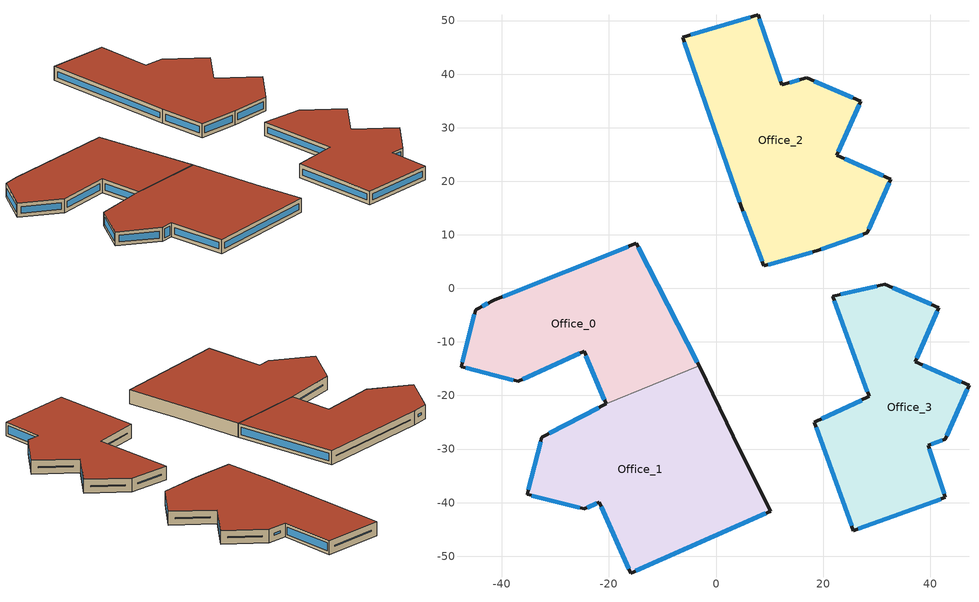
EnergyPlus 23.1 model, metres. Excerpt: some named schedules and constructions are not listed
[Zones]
Office_0
 floor outside (NECB-2020 Non-residential School/university CZ 8 Exterior Floor (Mass)): -41.37,-2.12 -14.93,8.39 -3.13,-14.47 -20.53,-21.58 -24.64,-11.73 -36.97,-17.34 -47.63,-14.63 -44.92,-3.97 z21.65
 wall outside (120mmInsulation 200mmConcrete): -3.13,-14.47 -14.93,8.39 -41.37,-2.12 -44.92,-3.97 -47.63,-14.63 -36.97,-17.34 -24.64,-11.73 -20.53,-21.58 z21.65:25.05
 wall to Office_1 (MediumOffice-1A_INT-WALLS): -20.53,-21.58 -3.13,-14.47 z21.65:25.05
 window (90.1-2019 Nonresidential CZ 0 Glazing (Operable)): -42.62,-2.77 -43.67,-3.32 z23.06:23.64; -45.14,-4.83 -47.41,-13.76 / -46.77,-14.85 -37.83,-17.12 z22.54:24.16; -36.14,-16.96 -25.47,-12.11 z22.56:24.14; -24.3,-12.54 -20.87,-20.76 z22.53:24.17; -3.5,-13.76 -14.57,7.69 z22.44:24.26; -16.43,7.8 -39.88,-1.53 z23.25:23.45
 roof outside (MediumOffice-1A_IEAD NON-RES ROOF): -41.37,-2.12 -44.92,-3.97 -47.63,-14.63 -36.97,-17.34 -24.64,-11.73 -20.53,-21.58 -3.13,-14.47 -14.93,8.39 z25.05
Office_1
 floor outside (NECB-2020 Non-residential School/university CZ 8 Exterior Floor (Mass)): -20.53,-21.58 -3.13,-14.47 4.51,-30.36 10.16,-41.62 -15.91,-53.16 -21.78,-39.9 -24.6,-41.18 -35.26,-38.47 -32.55,-27.81 z21.65
 wall outside (120mmInsulation 200mmConcrete): -20.53,-21.58 -32.55,-27.81 -35.26,-38.47 -24.6,-41.18 -21.78,-39.9 -15.91,-53.16 10.16,-41.62 z21.65:25.05; 10.16,-41.62,21.65 4.51,-30.36,21.65 -3.13,-14.47,21.65 -3.13,-14.47,25.05 4.51,-30.36,25.05 10.16,-41.62,25.05
 window (90.1-2019 Nonresidential CZ 0 Glazing (Operable)): -21.94,-22.31 -31.14,-27.08 z23.24:23.46; -32.77,-28.67 -35.04,-37.61 / -34.4,-38.69 -25.46,-40.96 z22.54:24.16; -24.06,-40.93 -22.32,-40.14 z22.25:24.45; -21.41,-40.74 -16.29,-52.32 z22.57:24.13; -15.03,-52.77 9.27,-42.02 z22.62:24.08
 roof outside (MediumOffice-1A_IEAD NON-RES ROOF): -20.53,-21.58 -32.55,-27.81 -35.26,-38.47 -24.6,-41.18 -21.78,-39.9 -15.91,-53.16 10.16,-41.62 4.51,-30.36 -3.13,-14.47 z25.05
Office_2
 floor outside (NECB-2020 Non-residential School/university CZ 8 Exterior Floor (Mass)): 8.91,4.18 4.72,15.2 -6.24,46.85 7.86,51.06 12.29,38.01 16.92,39.34 26.99,34.91 22.56,24.84 32.63,20.42 28.21,10.35 18.78,7.03 z21.65
 wall outside (120mmInsulation 200mmConcrete): 8.91,4.18 18.78,7.03 28.21,10.35 32.63,20.42 22.56,24.84 26.99,34.91 16.92,39.34 12.29,38.01 7.86,51.06 -6.24,46.85 4.72,15.2 8.91,4.18 z21.65:25.05
 window (90.1-2019 Nonresidential CZ 0 Glazing (Operable)): 9.75,4.42 17.93,6.78 / 19.6,7.32 27.38,10.06 z22.53:24.17; 28.5,11.01 32.34,19.76 / 22.85,25.51 26.7,34.25 z22.37:24.33; 31.19,21.05 24.01,24.21 / 25.54,35.55 18.37,38.71 z23.23:23.47; 15.5,38.93 13.71,38.42 z23.13:23.57; 12.05,38.72 8.1,50.35 z22.4:24.3; 6.34,50.6 -4.71,47.31 z23.24:23.46; -5.92,45.93 4.4,16.12 z22.63:24.07; 5.04,14.36 8.59,5.02 z22.55:24.15
 roof outside (MediumOffice-1A_IEAD NON-RES ROOF): 8.91,4.18 18.78,7.03 28.21,10.35 32.63,20.42 22.56,24.84 26.99,34.91 16.92,39.34 12.29,38.01 7.86,51.06 -6.24,46.85 4.72,15.2 z25.05
Office_3
 floor outside (NECB-2020 Non-residential School/university CZ 8 Exterior Floor (Mass)): 25.64,-45.21 18.34,-25.03 28.59,-20.17 21.76,-1.46 31.51,0.79 41.58,-3.64 37.15,-13.71 47.22,-18.13 42.79,-28.2 39.6,-29.25 42.79,-39.01 z21.65
 wall outside (120mmInsulation 200mmConcrete): 25.64,-45.21 42.79,-39.01 39.6,-29.25 42.79,-28.2 47.22,-18.13 37.15,-13.71 41.58,-3.64 31.51,0.79 21.76,-1.46 28.59,-20.17 18.34,-25.03 25.64,-45.21 z21.65:25.05
 window (90.1-2019 Nonresidential CZ 0 Glazing (Operable)): 26.52,-44.89 41.91,-39.33 z22.59:24.11; 42.57,-38.33 39.82,-29.93 z22.36:24.34; 40.19,-29.06 42.2,-28.4 z22.27:24.43; 43.09,-27.54 46.93,-18.8 / 37.44,-13.05 41.29,-4.3 z22.37:24.33; 45.77,-17.5 38.6,-14.34 / 40.13,-3 32.96,0.15 / 29.97,0.43 23.3,-1.11 / 27.16,-20.85 19.77,-24.35 z23.23:23.47; 22.09,-2.35 28.27,-19.28 / 18.67,-25.92 25.31,-44.31 z22.6:24.1
 roof outside (MediumOffice-1A_IEAD NON-RES ROOF): 25.64,-45.21 42.79,-39.01 39.6,-29.25 42.79,-28.2 47.22,-18.13 37.15,-13.71 41.58,-3.64 31.51,0.79 21.76,-1.46 28.59,-20.17 18.34,-25.03 z25.05
[Schedule:Week:Daily]
NatVentAvail_Office_0_29: 1c27c5c7-9188-4aad-aaa0-648e3142c5f3, a3748f83-dd93-466f-a247-5d1ccf745a1e, 65909cdb-295e-48e2-92e5-bbc07d9f1d46, fa588e08-0917-42a9-a317-2c78c4d7e4e0, 30ba94ef-f6bb-4fb4-a0a4-704c205b3b9b, 30ba94ef-f6bb-4fb4-a0a4-704c205b3b9b, a18ce049-a9a6-4cb7-a760-12eb0de628bf, 1c27c5c7-9188-4aad-aaa0-648e3142c5f3, 1c27c5c7-9188-4aad-aaa0-648e3142c5f3, 1c27c5c7-9188-4aad-aaa0-648e3142c5f3, 1c27c5c7-9188-4aad-aaa0-648e3142c5f3, 1c27c5c7-9188-4aad-aaa0-648e3142c5f3
NatVentAvail_Office_0_30: ed93d4ca-23ab-469c-ba47-d7d943db299a, f85f37b8-ef8b-4591-8dfc-7eaf04eb5984, 4abf64f6-e36c-4dff-b08c-d08cb58e50d6, 0704033a-540a-45c4-9508-fa034dfd4d98, 69bd8d27-becb-4a0d-a664-7eab4afa8a33, 6a1d6f3e-2ae5-43ca-88d7-79d45788cc2e, 738b1fd7-1aac-4607-9138-653d88ff0aa3, ed93d4ca-23ab-469c-ba47-d7d943db299a, ed93d4ca-23ab-469c-ba47-d7d943db299a, ed93d4ca-23ab-469c-ba47-d7d943db299a, ed93d4ca-23ab-469c-ba47-d7d943db299a, ed93d4ca-23ab-469c-ba47-d7d943db299a
NatVentAvail_Office_0_31: fea159ed-232d-44b5-8d95-56fe48f28aa0, e819b3e6-5c12-46a7-8256-6f460d46f9b9, 65909cdb-295e-48e2-92e5-bbc07d9f1d46, 63e928dd-b9d3-44a5-800b-ff0ee3322ac6, 847f36f5-10bb-4a6b-afa9-864e974a933a, 9cb60507-e24b-43a8-bac3-d68644b733ae, ad72118f-0fc8-475d-8c13-fc6f33ba38cc, fea159ed-232d-44b5-8d95-56fe48f28aa0, fea159ed-232d-44b5-8d95-56fe48f28aa0, fea159ed-232d-44b5-8d95-56fe48f28aa0, fea159ed-232d-44b5-8d95-56fe48f28aa0, fea159ed-232d-44b5-8d95-56fe48f28aa0
NatVentAvail_Office_0_32: c1d16121-187f-42bb-b147-cb59891ae8a0, 2379dbfe-707f-45cd-ae81-30274d9c5b77, 65dc7afe-2c35-4246-acb7-77df2b856faa, 8cb7c660-3aef-4dc0-afcd-4d372f414b7a, 521ee84d-4566-4f16-8899-e5d5622641a9, da8887cf-c096-4769-80ae-d635e739744e, c54b2728-2b03-4897-bfaf-6032e902462a, c1d16121-187f-42bb-b147-cb59891ae8a0, c1d16121-187f-42bb-b147-cb59891ae8a0, c1d16121-187f-42bb-b147-cb59891ae8a0, c1d16121-187f-42bb-b147-cb59891ae8a0, c1d16121-187f-42bb-b147-cb59891ae8a0
NatVentAvail_Office_0_33: f1cb1edd-383e-4b4d-8bd9-f736731473b1, 4bc4f3af-fe2e-4c52-88df-7f0d789768de, e0597acb-b6db-48bf-9d56-be549646ddcb, 1643f768-0f15-471f-8b2e-8642b0603676, 8927ba9e-0f80-4c21-bc68-288cada2592a, acf98088-3723-4098-9b1a-da198f6f3752, 907d0fc3-e455-4af8-9572-834836946c6d, f1cb1edd-383e-4b4d-8bd9-f736731473b1, f1cb1edd-383e-4b4d-8bd9-f736731473b1, f1cb1edd-383e-4b4d-8bd9-f736731473b1, f1cb1edd-383e-4b4d-8bd9-f736731473b1, f1cb1edd-383e-4b4d-8bd9-f736731473b1
NatVentAvail_Office_0_34: 64a26508-ef3e-467e-b6f5-f89f817337f0, d063bc23-c87c-4771-8f70-a2f9e639664d, f10fe4aa-9f2a-4d9f-ba17-d0ed54c51879, 93d80f86-37f9-4237-b391-3ca7abf2596f, ff8e2413-c758-4201-99f5-1265dd9f3e51, a015155b-e6bb-4408-b6c0-0c088cb0caa2, 366cd09b-5a8c-46c5-8c21-a287dc4f29f1, 64a26508-ef3e-467e-b6f5-f89f817337f0, 64a26508-ef3e-467e-b6f5-f89f817337f0, 64a26508-ef3e-467e-b6f5-f89f817337f0, 64a26508-ef3e-467e-b6f5-f89f817337f0, 64a26508-ef3e-467e-b6f5-f89f817337f0
NatVentAvail_Office_0_35: 06ad3ac4-6e4d-4da0-adf2-8a321491f11c, 440428c5-a668-485f-a81c-14d720b5a44b, 08f69f2d-d2d2-4378-8eab-f1c7a725ee63, 66cc8b2e-aa7a-4cc6-9a19-77fdd553eca8, 83117c93-0ab4-49f2-8c2a-d70ab6a825d5, 7366a935-4bb7-4f71-b633-58a1db908024, 20510b90-f739-4a4e-b319-b952e275d5e8, 06ad3ac4-6e4d-4da0-adf2-8a321491f11c, 06ad3ac4-6e4d-4da0-adf2-8a321491f11c, 06ad3ac4-6e4d-4da0-adf2-8a321491f11c, 06ad3ac4-6e4d-4da0-adf2-8a321491f11c, 06ad3ac4-6e4d-4da0-adf2-8a321491f11c
NatVentAvail_Office_0_36: bb12311c-099f-4438-b303-a4250cccb0d0, de36e064-9f52-4e15-aa44-803646171e7d, 8d01f1ed-3ed6-4062-bdcf-7106088fd557, 94e20eea-8d3e-40d4-b486-61e9631b4eb1, 2a8732a0-27d7-44dc-b372-36b973891117, 3cb4ee10-7370-43c4-9fdd-d6f7383c6eff, c65f19ef-917e-45a6-acf7-294e23a7b592, bb12311c-099f-4438-b303-a4250cccb0d0, bb12311c-099f-4438-b303-a4250cccb0d0, bb12311c-099f-4438-b303-a4250cccb0d0, bb12311c-099f-4438-b303-a4250cccb0d0, bb12311c-099f-4438-b303-a4250cccb0d0
NatVentAvail_Office_0_37: 30ba94ef-f6bb-4fb4-a0a4-704c205b3b9b, b5edd4d1-5221-41b8-9ee4-0d1dc0b7ef28, dd4e8b8f-9166-49ac-a1d3-4855195608e1, 3dedd7a1-3a03-4fcc-8510-ad4d8e4b350c, c89be09d-d424-4689-8dd2-c77cfe8479b3, 37865db1-b853-40eb-b1ad-43f7b63890f0, 152344f1-4bc3-4c20-bc56-77a19b19990e, 30ba94ef-f6bb-4fb4-a0a4-704c205b3b9b, 30ba94ef-f6bb-4fb4-a0a4-704c205b3b9b, 30ba94ef-f6bb-4fb4-a0a4-704c205b3b9b, 30ba94ef-f6bb-4fb4-a0a4-704c205b3b9b, 30ba94ef-f6bb-4fb4-a0a4-704c205b3b9b
NatVentAvail_Office_0_38: b1a43d64-33af-4e94-b52c-ee2adbb0bf34, a6e8bc2f-be30-4238-ba3e-3018db84eb16, bb12311c-099f-4438-b303-a4250cccb0d0, 2f91cc14-c389-4d24-b289-1be2dd03a3db, 3b9f78fa-d06f-463c-a022-ae12cb52910b, 052475aa-d378-457a-8e8c-f6bffbdb4c8d, e9d3678f-c462-4e0e-b128-aaee7e78919e, b1a43d64-33af-4e94-b52c-ee2adbb0bf34, b1a43d64-33af-4e94-b52c-ee2adbb0bf34, b1a43d64-33af-4e94-b52c-ee2adbb0bf34, b1a43d64-33af-4e94-b52c-ee2adbb0bf34, b1a43d64-33af-4e94-b52c-ee2adbb0bf34
NatVentAvail_Office_0_39: 209c4ffb-99bb-4206-a3ab-d3d92fe3f51c, 5a6cc565-e375-487e-8281-1f852a1673cd, 53a6a8a6-2372-4fc2-baa7-4c3283523b4d, 3e81f694-505f-45e8-aa47-66db20bbf06b, 2435cfc3-c3cb-4a20-b2d8-f809f50dc610, 883dcdd7-38db-4e42-8496-9de1c7dca51b, 30ba94ef-f6bb-4fb4-a0a4-704c205b3b9b, 209c4ffb-99bb-4206-a3ab-d3d92fe3f51c, 209c4ffb-99bb-4206-a3ab-d3d92fe3f51c, 209c4ffb-99bb-4206-a3ab-d3d92fe3f51c, 209c4ffb-99bb-4206-a3ab-d3d92fe3f51c, 209c4ffb-99bb-4206-a3ab-d3d92fe3f51c
NatVentAvail_Office_0_40: fa588e08-0917-42a9-a317-2c78c4d7e4e0, 1901cb5b-95a8-46e0-9b90-9bc073653f4d, 3f14834c-9cfe-42fc-93ca-4cf83cba6e2a, fdc9ddc8-af7c-4be7-9c08-ccd4ba66fb98, 70d961d9-392a-4a2f-87b1-95c01eec8115, 87954acd-1c7d-4fdd-93e0-4e04cd5cd414, 47cb6736-b8f7-4266-b61d-9ece1394efec, fa588e08-0917-42a9-a317-2c78c4d7e4e0, fa588e08-0917-42a9-a317-2c78c4d7e4e0, fa588e08-0917-42a9-a317-2c78c4d7e4e0, fa588e08-0917-42a9-a317-2c78c4d7e4e0, fa588e08-0917-42a9-a317-2c78c4d7e4e0
NatVentAvail_Office_0_41: 50003787-7a6b-427a-a9b3-a8dda5d590b8, a02066bf-ae1b-4070-a3d0-3d3a23258e66, 293a6f61-685f-47c4-bcae-729227516061, e135ceb3-fb09-4a12-b61f-e1e4acb97613, d521808b-8955-4a3f-b09b-631396b4a05c, 6447344e-c572-4d0f-8e33-00798ecb8259, 093c1da7-0d7d-4403-a09e-9fccfa64d3a9, 50003787-7a6b-427a-a9b3-a8dda5d590b8, 50003787-7a6b-427a-a9b3-a8dda5d590b8, 50003787-7a6b-427a-a9b3-a8dda5d590b8, 50003787-7a6b-427a-a9b3-a8dda5d590b8, 50003787-7a6b-427a-a9b3-a8dda5d590b8
NatVentAvail_Office_0_42: d3e97026-418c-432d-9a04-d15785f7dc97, 020761fd-072d-4d53-9492-0ad33ea2559c, 3037acd0-7331-4fe4-9d03-e80c95d3a6b9, f5d22fd5-af00-4595-a58b-19821c5840f5, 217e4f67-8c59-4308-a052-b91dd0195574, 42342635-6705-4e52-8916-04a601dbc6a2, e41878af-e6d7-48e1-9972-c6eec4c134a3, d3e97026-418c-432d-9a04-d15785f7dc97, d3e97026-418c-432d-9a04-d15785f7dc97, d3e97026-418c-432d-9a04-d15785f7dc97, d3e97026-418c-432d-9a04-d15785f7dc97, d3e97026-418c-432d-9a04-d15785f7dc97
NatVentAvail_Office_0_43: 081f50b8-fb5c-4a5b-9570-f5734815d00b, d019fdcd-d700-442b-813a-3395fa747bbc, d37522f8-b274-435a-a802-ced8b4fe83a9, 428ec774-0c0c-41b1-bd85-61c8020e10c3, 58aad104-c80b-4beb-8de5-10e30c7a9181, 552def76-c2f3-401b-ab28-b5df647ba636, 2d229615-e8d3-4841-96d9-e4d59ac459f2, 081f50b8-fb5c-4a5b-9570-f5734815d00b, 081f50b8-fb5c-4a5b-9570-f5734815d00b, 081f50b8-fb5c-4a5b-9570-f5734815d00b, 081f50b8-fb5c-4a5b-9570-f5734815d00b, 081f50b8-fb5c-4a5b-9570-f5734815d00b
NatVentAvail_Office_0_44: 01796aeb-08c4-4c0c-9dff-bcf75ab1e4ff, 536711c1-e594-45fa-969d-51f17ff64e72, 4bba42d9-3023-4fb8-8a75-20f8fc7ac634, fa2ed1a0-d425-4992-a87e-3fb777f676c8, 46dd4351-d027-456a-bb83-a7fc97d3c0fa, 09f03162-fe09-444f-924b-f73e15e14770, 2bd4594a-b934-4700-9643-6b596f3720c4, 01796aeb-08c4-4c0c-9dff-bcf75ab1e4ff, 01796aeb-08c4-4c0c-9dff-bcf75ab1e4ff, 01796aeb-08c4-4c0c-9dff-bcf75ab1e4ff, 01796aeb-08c4-4c0c-9dff-bcf75ab1e4ff, 01796aeb-08c4-4c0c-9dff-bcf75ab1e4ff
NatVentAvail_Office_0_45: a6befacc-a1fd-4501-8803-3ab0d1d37cdf, f85f37b8-ef8b-4591-8dfc-7eaf04eb5984, 35a24307-eada-4621-9332-e38ecec7da9c, 1d8cbcaf-755c-4850-83f2-fbeac504262d, 53a6a8a6-2372-4fc2-baa7-4c3283523b4d, ce6c45c3-9c92-4cbf-ad95-c9cdd5accbc8, a6befacc-a1fd-4501-8803-3ab0d1d37cdf, a6befacc-a1fd-4501-8803-3ab0d1d37cdf, a6befacc-a1fd-4501-8803-3ab0d1d37cdf, a6befacc-a1fd-4501-8803-3ab0d1d37cdf, a6befacc-a1fd-4501-8803-3ab0d1d37cdf, a6befacc-a1fd-4501-8803-3ab0d1d37cdf
NatVentAvail_Office_0_46: 42a21382-e8d0-4102-bb34-a051858c574d, 020761fd-072d-4d53-9492-0ad33ea2559c, 078f13be-104a-4d9d-a36d-42d8b8cd1c73, 1a7ad02d-13e6-482f-b348-c29c6b58cc90, b4008593-75f9-4068-8eac-8ec45323c0b8, 6d93b330-ad8b-4946-8f95-bd1cd28e395f, c0cba8ef-07c2-4607-8eeb-ec3a7544dbf7, 42a21382-e8d0-4102-bb34-a051858c574d, 42a21382-e8d0-4102-bb34-a051858c574d, 42a21382-e8d0-4102-bb34-a051858c574d, 42a21382-e8d0-4102-bb34-a051858c574d, 42a21382-e8d0-4102-bb34-a051858c574d
NatVentAvail_Office_0_47: 80aba0dc-e089-41f6-87d2-39939cc533d9, 70b2bb42-fde4-4989-93aa-e34b14dbfaa4, 3896ae46-4a74-44ec-845c-33b0e7228556, 5f555bb1-90a7-4fc9-8beb-3af7712b86db, 4a152df6-203f-4568-8443-13dfad41ba6c, adf7c3e8-1553-45af-b706-608d85801c4a, 12ea0e71-e75e-49d7-97f5-44855314272e, 80aba0dc-e089-41f6-87d2-39939cc533d9, 80aba0dc-e089-41f6-87d2-39939cc533d9, 80aba0dc-e089-41f6-87d2-39939cc533d9, 80aba0dc-e089-41f6-87d2-39939cc533d9, 80aba0dc-e089-41f6-87d2-39939cc533d9
NatVentAvail_Office_0_48: b36c4169-b9ed-4de4-b4a5-b90a34b840e2, 7fe410f7-7362-473b-b641-0706b004de6e, 2e36c0d4-b084-433f-a575-e1157c2ce6cd, 2b807ecd-942f-4451-8af1-13479afdb6b5, 451ba563-fd66-4bb1-ac0f-6fef0c9e536b, c6879285-e35c-4daa-b3c2-782c5f8ff4be, 788bc0cb-7dc9-47ac-9c7b-f4590e93219d, b36c4169-b9ed-4de4-b4a5-b90a34b840e2, b36c4169-b9ed-4de4-b4a5-b90a34b840e2, b36c4169-b9ed-4de4-b4a5-b90a34b840e2, b36c4169-b9ed-4de4-b4a5-b90a34b840e2, b36c4169-b9ed-4de4-b4a5-b90a34b840e2
NatVentAvail_Office_0_49: 03c77154-f34e-4e4e-b236-3e07d7fdd22f, 5d950bea-218d-43a7-966c-e5f0f61146c3, e919f002-649f-4797-ab93-de3bb1963607, 88bfb60f-ecb3-4a8d-8e9e-96ab911ec278, 149c59e7-ec06-4404-bd8a-1ecabfebb0c2, 05c53b69-011e-4915-a2ec-d76d20cb25b7, 90a39c2a-21f0-420b-bf49-6599ac0c9a7a, 03c77154-f34e-4e4e-b236-3e07d7fdd22f, 03c77154-f34e-4e4e-b236-3e07d7fdd22f, 03c77154-f34e-4e4e-b236-3e07d7fdd22f, 03c77154-f34e-4e4e-b236-3e07d7fdd22f, 03c77154-f34e-4e4e-b236-3e07d7fdd22f
NatVentAvail_Office_0_50: f18e86fc-65de-4ad3-980c-6fce1291cd8c, 3f14834c-9cfe-42fc-93ca-4cf83cba6e2a, 729fe84c-21ec-4ca6-9c2b-fa72896157c5, 659e258e-e15c-4d5d-864f-e84fad1c5f31, 28cabc51-e4e4-4318-807c-2e538cec8ab0, bcec5955-b35c-4883-a7c2-2e3f03e859cb, 1a3447d1-0d07-4f81-a43e-55b89f552ce0, f18e86fc-65de-4ad3-980c-6fce1291cd8c, f18e86fc-65de-4ad3-980c-6fce1291cd8c, f18e86fc-65de-4ad3-980c-6fce1291cd8c, f18e86fc-65de-4ad3-980c-6fce1291cd8c, f18e86fc-65de-4ad3-980c-6fce1291cd8c
NatVentAvail_Office_0_51: 85317d39-acf8-459d-ab0d-356087828681, c34a9195-0f08-46e2-a18b-52f0e74f8441, ce798621-35f9-4918-9b98-ae7ef25ffed9, 97182538-e886-4431-8a2b-075b58af4bd9, 6bea089f-9360-46ac-86c5-739d9634646c, f706153c-f1f4-4334-bb02-d8b90cc598d2, 9cb60507-e24b-43a8-bac3-d68644b733ae, 85317d39-acf8-459d-ab0d-356087828681, 85317d39-acf8-459d-ab0d-356087828681, 85317d39-acf8-459d-ab0d-356087828681, 85317d39-acf8-459d-ab0d-356087828681, 85317d39-acf8-459d-ab0d-356087828681
NatVentAvail_Office_0_52: e9fea687-e70b-4ba6-b3c9-e48e2956502c, e9fea687-e70b-4ba6-b3c9-e48e2956502c, e9fea687-e70b-4ba6-b3c9-e48e2956502c, e9fea687-e70b-4ba6-b3c9-e48e2956502c, e9fea687-e70b-4ba6-b3c9-e48e2956502c, e9fea687-e70b-4ba6-b3c9-e48e2956502c, e9fea687-e70b-4ba6-b3c9-e48e2956502c, e9fea687-e70b-4ba6-b3c9-e48e2956502c, e9fea687-e70b-4ba6-b3c9-e48e2956502c, e9fea687-e70b-4ba6-b3c9-e48e2956502c, e9fea687-e70b-4ba6-b3c9-e48e2956502c, e9fea687-e70b-4ba6-b3c9-e48e2956502c
CoolAvail_Office_1_0: 932e760a-46ab-47a9-9b14-22f16a60d6c7, df603e6b-e5cf-4d2f-b35e-2c92e226a22c, 1fe2378b-ecbc-4a2a-95ba-2608b91e8058, fef38460-24f3-4c03-89e9-a18c59ae9ca9, 20d4708f-6843-4ff6-bd00-d9feec7511e4, 90ad25bc-46ca-43f5-96ab-6569f6ae0828, 59fffd4d-a793-4dc7-9d9b-d986bc0a82cb, 932e760a-46ab-47a9-9b14-22f16a60d6c7, 932e760a-46ab-47a9-9b14-22f16a60d6c7, 932e760a-46ab-47a9-9b14-22f16a60d6c7, 932e760a-46ab-47a9-9b14-22f16a60d6c7, 932e760a-46ab-47a9-9b14-22f16a60d6c7
CoolAvail_Office_1_1: 2b1028b4-b246-4e64-8341-8c408f68a7c3, e570db8f-e24d-4245-ab29-9f0d43a73c54, a6b7a850-26f3-4e0d-89fc-bbfbc01f6705, 7e235baa-7276-44ba-ad41-1f534a90f01b, d5cad919-90d6-4a43-b9d7-db2442c7ef94, 31466e2b-d4c9-4abc-990c-8352a7160df0, a2719095-cc4f-48e2-89c3-8b89bd764a3d, 2b1028b4-b246-4e64-8341-8c408f68a7c3, 2b1028b4-b246-4e64-8341-8c408f68a7c3, 2b1028b4-b246-4e64-8341-8c408f68a7c3, 2b1028b4-b246-4e64-8341-8c408f68a7c3, 2b1028b4-b246-4e64-8341-8c408f68a7c3
CoolAvail_Office_1_2: 3ff110fb-a4d5-46ef-a44d-f3fee5ef78c7, 27d852c3-0128-42cc-aeb1-143379e3ac46, d5cad919-90d6-4a43-b9d7-db2442c7ef94, 8d2fbc6b-1454-4414-b630-dcc207a6b393, df603e6b-e5cf-4d2f-b35e-2c92e226a22c, c7b1b26a-a2ca-4d8d-abfa-e982f5f4786a, e60fa060-07d9-49e4-869f-b6df53b5a5c1, 3ff110fb-a4d5-46ef-a44d-f3fee5ef78c7, 3ff110fb-a4d5-46ef-a44d-f3fee5ef78c7, 3ff110fb-a4d5-46ef-a44d-f3fee5ef78c7, 3ff110fb-a4d5-46ef-a44d-f3fee5ef78c7, 3ff110fb-a4d5-46ef-a44d-f3fee5ef78c7
CoolAvail_Office_1_3: fd106c0e-54ca-44b5-aa8b-1c752d76cea1, de12598c-6210-41bb-971c-f531ba346432, 588e6808-6539-47d1-98d7-0764b1bc61d5, ff880c2d-11b9-4eb9-b176-57bd6dfb0c31, c52f2583-3619-40bb-8251-5dbdefbcd388, 932e760a-46ab-47a9-9b14-22f16a60d6c7, 9ed7e321-6b55-4af2-9a11-3e5fcf5340f6, fd106c0e-54ca-44b5-aa8b-1c752d76cea1, fd106c0e-54ca-44b5-aa8b-1c752d76cea1, fd106c0e-54ca-44b5-aa8b-1c752d76cea1, fd106c0e-54ca-44b5-aa8b-1c752d76cea1, fd106c0e-54ca-44b5-aa8b-1c752d76cea1
CoolAvail_Office_1_4: 92efdaa5-c784-489e-aa1a-00bd8dfca3e5, 94e0dc58-2783-47f4-a10d-8edf8c6a4738, 061101b8-2858-4094-887e-f18ef1232c9a, deb2b031-6cb7-403d-8dfc-8aef046c5b8f, 9df17d74-a442-4b7b-a3c1-28a669514e7a, 78659acd-3b42-4346-bf91-44e651f50344, 94e0dc58-2783-47f4-a10d-8edf8c6a4738, 92efdaa5-c784-489e-aa1a-00bd8dfca3e5, 92efdaa5-c784-489e-aa1a-00bd8dfca3e5, 92efdaa5-c784-489e-aa1a-00bd8dfca3e5, 92efdaa5-c784-489e-aa1a-00bd8dfca3e5, 92efdaa5-c784-489e-aa1a-00bd8dfca3e5
CoolAvail_Office_1_5: ff269b66-4026-42ef-aaed-4e28ded95428, f0771274-b0f9-48b7-adad-98439027d33c, 5b99f0ac-c683-4cd7-9456-5d2d0e378902, 00b93458-9eea-4416-9cb6-d8216d3642af, b50613fa-811d-4cf4-9638-1fbff37dee84, a9ac0263-774c-45c6-bfaa-c87fc788b9e9, d7d9800c-f3cc-4c38-8b4b-d12b0de87235, ff269b66-4026-42ef-aaed-4e28ded95428, ff269b66-4026-42ef-aaed-4e28ded95428, ff269b66-4026-42ef-aaed-4e28ded95428, ff269b66-4026-42ef-aaed-4e28ded95428, ff269b66-4026-42ef-aaed-4e28ded95428
CoolAvail_Office_1_6: c6857e7e-f46c-46d6-a794-5740d22670fb, f10fe4aa-9f2a-4d9f-ba17-d0ed54c51879, 1beccd45-3755-4327-b042-e26cba4f2cb7, d569b540-2fb9-40d6-b871-ce3efd042947, b2eb4786-7cc9-49a5-a738-dae13f56cf7b, 2a6e12dc-187e-4c36-82a0-d9f96e1c500a, 9e17e7e2-d55c-44ee-bede-c75fc5412d5c, c6857e7e-f46c-46d6-a794-5740d22670fb, c6857e7e-f46c-46d6-a794-5740d22670fb, c6857e7e-f46c-46d6-a794-5740d22670fb, c6857e7e-f46c-46d6-a794-5740d22670fb, c6857e7e-f46c-46d6-a794-5740d22670fb
CoolAvail_Office_1_7: 45cf74df-fcbd-45d5-a4a6-dca6b5e3b0bc, 473aab5e-a1e3-4ef8-95cb-abbd02966778, 5fd7aec2-c6d0-4a52-ae64-d562567cf5a7, 3d5cad84-76b0-4ac1-9287-7680dd7bab81, e1e25bd0-8334-43b9-b01f-b5d4897676e5, b987db12-adab-45c3-9530-52e29fc2c803, 3af438d1-38fc-4645-8f39-195e576d0e48, 45cf74df-fcbd-45d5-a4a6-dca6b5e3b0bc, 45cf74df-fcbd-45d5-a4a6-dca6b5e3b0bc, 45cf74df-fcbd-45d5-a4a6-dca6b5e3b0bc, 45cf74df-fcbd-45d5-a4a6-dca6b5e3b0bc, 45cf74df-fcbd-45d5-a4a6-dca6b5e3b0bc
CoolAvail_Office_1_8: 60e2a85a-d4f2-4114-a33e-e3337f986636, 7f07e5a5-dbe5-4d04-b1f8-bc01d98ef626, 5e44877f-1848-44d6-97e6-ce02bf05dece, 41e0d72a-2023-4876-bd1e-9a94f9dc59d2, d8bd7cc1-625d-404b-b64f-8ef776573418, cb26b957-48da-4baf-a6bb-e873f281a6fb, 6b35f0a7-f399-4da7-b7e7-0d38b1bf258b, 60e2a85a-d4f2-4114-a33e-e3337f986636, 60e2a85a-d4f2-4114-a33e-e3337f986636, 60e2a85a-d4f2-4114-a33e-e3337f986636, 60e2a85a-d4f2-4114-a33e-e3337f986636, 60e2a85a-d4f2-4114-a33e-e3337f986636
CoolAvail_Office_1_9: 700f1114-bb00-41b7-b161-e8e2d843095e, 40bd3517-e55b-4e57-858c-94e5dc970866, 6b35f0a7-f399-4da7-b7e7-0d38b1bf258b, b8c4f0c9-4ec3-46ba-979c-adf1b7336aec, 8fc68b28-5a30-4c50-be85-55430ce43238, a9233106-81d1-4f29-bb8e-94728c620492, 16f14705-96f6-4dd3-ac00-08cef36949f4, 700f1114-bb00-41b7-b161-e8e2d843095e, 700f1114-bb00-41b7-b161-e8e2d843095e, 700f1114-bb00-41b7-b161-e8e2d843095e, 700f1114-bb00-41b7-b161-e8e2d843095e, 700f1114-bb00-41b7-b161-e8e2d843095e
CoolAvail_Office_1_10: 06950c19-b93f-4168-8e16-a97bbd393bdb, 6b35f0a7-f399-4da7-b7e7-0d38b1bf258b, 857b9636-298d-460c-83b2-f3105d114c5a, 8a384298-cb26-4e8c-b470-4f6c6753a8b0, d1400bf8-9704-414d-ad41-879197727e57, 6495fb0f-e30f-4317-a6ee-f7484304589c, f86cf032-d7c1-4cb8-9d3e-25da6317f53d, 06950c19-b93f-4168-8e16-a97bbd393bdb, 06950c19-b93f-4168-8e16-a97bbd393bdb, 06950c19-b93f-4168-8e16-a97bbd393bdb, 06950c19-b93f-4168-8e16-a97bbd393bdb, 06950c19-b93f-4168-8e16-a97bbd393bdb
CoolAvail_Office_1_11: 6b35f0a7-f399-4da7-b7e7-0d38b1bf258b, bee7ad40-dabc-4fd6-94b2-43403cd00aae, f11741f4-3294-4ce7-9280-7aada3d2e229, f507a818-0aaf-4a85-8b54-2abde4b2b3ec, aecc0cb4-1e89-4d68-a349-7c87210b8d97, afa76356-996f-4c53-b5c4-705728c3ea0e, c10e1b69-1a12-44ff-b6ae-6c06101fbe01, 6b35f0a7-f399-4da7-b7e7-0d38b1bf258b, 6b35f0a7-f399-4da7-b7e7-0d38b1bf258b, 6b35f0a7-f399-4da7-b7e7-0d38b1bf258b, 6b35f0a7-f399-4da7-b7e7-0d38b1bf258b, 6b35f0a7-f399-4da7-b7e7-0d38b1bf258b
CoolAvail_Office_1_12: 555c6a5e-91f3-42d8-b68c-d4afb33bd1f4, ba643951-4e16-4384-a64f-205a448056f0, eee31ece-6287-4a32-8a60-188f64857aa4, 00c11f97-f595-4ec1-9c00-5ca5f0400f35, 47ecc3b6-23c4-4438-bbd8-f283fd64b465, cdc447c2-4c2e-4469-a065-8202b14a72d3, 2b11a4b6-90e7-4f15-8c91-825a336bda38, 555c6a5e-91f3-42d8-b68c-d4afb33bd1f4, 555c6a5e-91f3-42d8-b68c-d4afb33bd1f4, 555c6a5e-91f3-42d8-b68c-d4afb33bd1f4, 555c6a5e-91f3-42d8-b68c-d4afb33bd1f4, 555c6a5e-91f3-42d8-b68c-d4afb33bd1f4
CoolAvail_Office_1_13: a479cc92-d0f2-4554-96db-21c28406f634, 2766d349-4091-4a9f-a547-1eb1ef9b4158, b1a97149-0f8e-4a00-9219-adf89b6e41ed, d3dc8a62-ae96-41b0-935f-2a3d5c8d69de, f7fd634a-b24a-4c77-9cfb-0c7c1a81e736, 279a887b-ff03-4dd8-a7d2-7c5575990cc9, d07e0595-3dca-4860-923c-057c17f1b702, a479cc92-d0f2-4554-96db-21c28406f634, a479cc92-d0f2-4554-96db-21c28406f634, a479cc92-d0f2-4554-96db-21c28406f634, a479cc92-d0f2-4554-96db-21c28406f634, a479cc92-d0f2-4554-96db-21c28406f634
CoolAvail_Office_1_14: 94bcdebc-ebb9-4e58-b747-a94262dbd7e5, dafbc2e4-2aff-4dc5-8505-ea776d99b5ce, 3ae158a4-82ee-4570-a479-eacaa7ea3b13, 4a5f4ad5-6f4b-4c24-8a67-a02adf8f813e, 25e43a20-8b62-4715-afa6-30cb6eb21f46, ebcb7914-28d3-4ee7-b05e-eeaf1cfe1a43, 156b8d72-7a6a-4bf0-856b-b6a64f706f4d, 94bcdebc-ebb9-4e58-b747-a94262dbd7e5, 94bcdebc-ebb9-4e58-b747-a94262dbd7e5, 94bcdebc-ebb9-4e58-b747-a94262dbd7e5, 94bcdebc-ebb9-4e58-b747-a94262dbd7e5, 94bcdebc-ebb9-4e58-b747-a94262dbd7e5
CoolAvail_Office_1_15: cf514431-ec1d-445b-9926-18bd7fa9d562, 48532715-c126-4f73-92e3-8242bc941726, fead60e7-cdf3-4903-988d-4b494e42c568, 729fe84c-21ec-4ca6-9c2b-fa72896157c5, fa6519cf-25bb-46b4-ac5f-27409dbf0d69, 2803cff2-f76f-45ed-865b-988da0cb2a06, 90487c99-2316-4369-9660-7f93f272527e, cf514431-ec1d-445b-9926-18bd7fa9d562, cf514431-ec1d-445b-9926-18bd7fa9d562, cf514431-ec1d-445b-9926-18bd7fa9d562, cf514431-ec1d-445b-9926-18bd7fa9d562, cf514431-ec1d-445b-9926-18bd7fa9d562
CoolAvail_Office_1_16: 5b787d07-3425-4052-8bb6-1dabb4b45927, bf79a69e-15f4-4064-85c2-fe1f50a5d1f4, 3691b7a4-bb08-4c9b-b5da-08ea9e7941d6, 3a967aa6-b0c8-4124-a926-ce47e3db765c, 89b5e65e-77fb-4a83-9f57-84223011601a, c6286fc4-717c-419f-b7a7-2e96fb3ad15c, 0e66d703-40cd-432f-95c2-020642a4c186, 5b787d07-3425-4052-8bb6-1dabb4b45927, 5b787d07-3425-4052-8bb6-1dabb4b45927, 5b787d07-3425-4052-8bb6-1dabb4b45927, 5b787d07-3425-4052-8bb6-1dabb4b45927, 5b787d07-3425-4052-8bb6-1dabb4b45927
CoolAvail_Office_1_17: 7b0008e4-a3a1-4647-a918-44d652d5d36c, d20e3543-b821-43c3-84aa-4482f4ece022, e6e5f097-9e58-4cca-ab19-4c4bcbdc8e8e, 90416628-ca22-4fdc-bb6f-4e62984b7d13, 5e7ffffd-8f76-466a-9ca0-47eb65f8fe42, fb5d3bd8-6de1-4d6f-b80d-269bf86382ba, 853e540e-0c70-48a2-9ee6-20aea7ee9160, 7b0008e4-a3a1-4647-a918-44d652d5d36c, 7b0008e4-a3a1-4647-a918-44d652d5d36c, 7b0008e4-a3a1-4647-a918-44d652d5d36c, 7b0008e4-a3a1-4647-a918-44d652d5d36c, 7b0008e4-a3a1-4647-a918-44d652d5d36c
CoolAvail_Office_1_18: bc611023-8910-4f40-8f65-e7e743a27b63, 02de7758-c131-445b-8342-f9883f2e685f, 101dfe73-d40b-49b1-8310-8f060aa45517, bc611023-8910-4f40-8f65-e7e743a27b63, cc2996a8-7d21-4771-9d05-3b162a27dcb2, 2dd6c761-2948-4ae6-a6ab-f66acf972b7b, 3bf419db-db42-40f8-ba34-87b145d25505, bc611023-8910-4f40-8f65-e7e743a27b63, bc611023-8910-4f40-8f65-e7e743a27b63, bc611023-8910-4f40-8f65-e7e743a27b63, bc611023-8910-4f40-8f65-e7e743a27b63, bc611023-8910-4f40-8f65-e7e743a27b63
CoolAvail_Office_1_19: ccc02fbd-4454-4030-98ae-cd34bcd2b1d0, cb37c24b-b4f5-4204-a308-dd8a3e5c11de, 1d665c23-dad5-4d2e-ae76-22a43b6b5b98, f21f88ab-313d-42b8-86fe-806d085ef6e3, 6a6769d6-e882-41ae-92b0-f8a3af74889d, 0fad606b-1700-4913-aab5-c83b4e23d579, 580905f2-4580-438d-9121-82491a9c41b5, ccc02fbd-4454-4030-98ae-cd34bcd2b1d0, ccc02fbd-4454-4030-98ae-cd34bcd2b1d0, ccc02fbd-4454-4030-98ae-cd34bcd2b1d0, ccc02fbd-4454-4030-98ae-cd34bcd2b1d0, ccc02fbd-4454-4030-98ae-cd34bcd2b1d0
CoolAvail_Office_1_20: cac91422-bb7a-4e6e-8c59-7fb8e7a0ec14, 7b01b02c-3268-4dc2-b1f4-80b8ffb13587, ccc02fbd-4454-4030-98ae-cd34bcd2b1d0, 43e054d0-4b88-4121-88aa-3536835ad587, e955198b-d758-4a67-b898-dfcb04658a64, f9e14377-8026-414c-a449-2840462aebbd, bed6394b-4d54-42bb-847c-665fe12bafe6, cac91422-bb7a-4e6e-8c59-7fb8e7a0ec14, cac91422-bb7a-4e6e-8c59-7fb8e7a0ec14, cac91422-bb7a-4e6e-8c59-7fb8e7a0ec14, cac91422-bb7a-4e6e-8c59-7fb8e7a0ec14, cac91422-bb7a-4e6e-8c59-7fb8e7a0ec14
CoolAvail_Office_1_21: 586a01f4-0445-4eba-a2f1-f022c298cb2e, f0771274-b0f9-48b7-adad-98439027d33c, 19ac50cc-6060-42db-befb-aafb2ff77368, d019fdcd-d700-442b-813a-3395fa747bbc, 4dfda2a0-abdb-413e-80c0-2aed87fdd346, 815b85e9-39c6-4a82-9761-fd2a7f36adc0, ee19fa9b-e980-47b1-89e9-414961a561cf, 586a01f4-0445-4eba-a2f1-f022c298cb2e, 586a01f4-0445-4eba-a2f1-f022c298cb2e, 586a01f4-0445-4eba-a2f1-f022c298cb2e, 586a01f4-0445-4eba-a2f1-f022c298cb2e, 586a01f4-0445-4eba-a2f1-f022c298cb2e
CoolAvail_Office_1_22: b4008593-75f9-4068-8eac-8ec45323c0b8, 4ec1e60a-6696-4cfa-b7d2-0f7933a8f83a, 4321bfe0-7570-4e6f-b0a5-f2f2a01aedce, 28b87fec-27e9-414f-9603-7be1397b0791, 0d28ba29-af1c-447b-9f4b-393d225cab74, 42a21382-e8d0-4102-bb34-a051858c574d, f520973a-a5cf-44f2-b548-e115fa126308, b4008593-75f9-4068-8eac-8ec45323c0b8, b4008593-75f9-4068-8eac-8ec45323c0b8, b4008593-75f9-4068-8eac-8ec45323c0b8, b4008593-75f9-4068-8eac-8ec45323c0b8, b4008593-75f9-4068-8eac-8ec45323c0b8
CoolAvail_Office_1_23: 115b1864-0234-4430-93fe-04b89871adf9, 907698c5-01d9-4206-ae39-8db60700b7fc, 606b2713-8326-4a3f-b00d-bc04f47e3762, 3cdfa9db-6e35-4ca8-809d-3cdcf8bd2ac3, da1c9d19-3f0b-4599-8a9b-8094e0e609da, 9c9ac191-ed4c-4e39-bc6f-f0eb19199c28, b7a43dc5-d86b-4206-b49f-6835094e7d3e, 115b1864-0234-4430-93fe-04b89871adf9, 115b1864-0234-4430-93fe-04b89871adf9, 115b1864-0234-4430-93fe-04b89871adf9, 115b1864-0234-4430-93fe-04b89871adf9, 115b1864-0234-4430-93fe-04b89871adf9
CoolAvail_Office_1_24: 59461e34-9401-41d2-8223-c712768eb4de, 75544da7-bc1c-4a2c-b5df-c95e8b4d3b74, 638c8a53-9d19-432c-a64c-829b2d4366e4, 1a7233f0-9654-444f-90ca-944bb3ccdae4, 878aeca7-e668-4060-b1b7-b15b76d1909a, 6f4d4381-056d-490c-b292-136f125fce77, 0adf9e41-4924-41a0-b73f-54b7bfaf203c, 59461e34-9401-41d2-8223-c712768eb4de, 59461e34-9401-41d2-8223-c712768eb4de, 59461e34-9401-41d2-8223-c712768eb4de, 59461e34-9401-41d2-8223-c712768eb4de, 59461e34-9401-41d2-8223-c712768eb4de
CoolAvail_Office_1_25: 0f193e26-b804-4345-b132-0dce7c8b70f6, 531bcb62-5c1b-4278-b081-c6013c926bf5, a6befacc-a1fd-4501-8803-3ab0d1d37cdf, 5dd87f89-6a4b-48f2-a1b4-66af4d90ffcd, 0ddc3015-909b-46f8-b983-a445b40d0084, 486c684c-7ddf-40af-85e6-d3c2f68ceb00, bac945bd-75eb-4a66-9fda-f6c8b42768b1, 0f193e26-b804-4345-b132-0dce7c8b70f6, 0f193e26-b804-4345-b132-0dce7c8b70f6, 0f193e26-b804-4345-b132-0dce7c8b70f6, 0f193e26-b804-4345-b132-0dce7c8b70f6, 0f193e26-b804-4345-b132-0dce7c8b70f6
CoolAvail_Office_1_26: b574e442-9dd5-4f7e-b4fa-2072c0e6cca3, 2c53241d-3585-468e-90de-0c9f10ce57bc, 607a5bbe-8f89-4167-954e-7fe9943c10db, 12666b9e-eb63-49ad-a038-76e845d3ae1e, b7803e2b-a6af-4cbd-b634-820a93c5c531, e5d561e1-0e2f-487a-9aa3-75d605408368, 58c5bf4b-a009-4f18-b71a-49d05bdf5644, b574e442-9dd5-4f7e-b4fa-2072c0e6cca3, b574e442-9dd5-4f7e-b4fa-2072c0e6cca3, b574e442-9dd5-4f7e-b4fa-2072c0e6cca3, b574e442-9dd5-4f7e-b4fa-2072c0e6cca3, b574e442-9dd5-4f7e-b4fa-2072c0e6cca3
CoolAvail_Office_1_27: c920609a-9b0b-4eaf-8b98-d52ee756a62a, 3c448f57-cc7b-411e-bb98-1c80e6cb84e3, bc32ecde-f56e-47b5-96db-1a6f6d798ef1, cb90e53d-c059-4bf4-a0f5-daa13683edfa, 486a3df3-dde7-490e-bee2-ab3d039bed39, 24cd9fe8-5aca-4558-9fef-aeaef60108ae, f5fd99d5-4625-4499-acc9-70fca56d54de, c920609a-9b0b-4eaf-8b98-d52ee756a62a, c920609a-9b0b-4eaf-8b98-d52ee756a62a, c920609a-9b0b-4eaf-8b98-d52ee756a62a, c920609a-9b0b-4eaf-8b98-d52ee756a62a, c920609a-9b0b-4eaf-8b98-d52ee756a62a
CoolAvail_Office_1_28: e86a62cc-a3d2-40f4-abe2-add37fe59675, c62245f7-34eb-4517-83b4-d9d8fcd8451d, a257d803-c5c9-4032-b6b1-e51eaa89636e, 8196e979-5acf-4132-a9bb-29bf81d450f4, 90416628-ca22-4fdc-bb6f-4e62984b7d13, 43f169c2-2665-43d7-bfb7-01c96c2b2605, 586a01f4-0445-4eba-a2f1-f022c298cb2e, e86a62cc-a3d2-40f4-abe2-add37fe59675, e86a62cc-a3d2-40f4-abe2-add37fe59675, e86a62cc-a3d2-40f4-abe2-add37fe59675, e86a62cc-a3d2-40f4-abe2-add37fe59675, e86a62cc-a3d2-40f4-abe2-add37fe59675
CoolAvail_Office_1_29: 8f186a71-9a2a-4bdd-a88b-558476d64296, b55a21f0-e756-4aec-bf34-f610b1a1b837, 18e8766a-0815-4774-8a29-b3ad075c4727, a64b5a65-755e-4a33-bdae-e33e23294586, 90416628-ca22-4fdc-bb6f-4e62984b7d13, 90416628-ca22-4fdc-bb6f-4e62984b7d13, f2ae080c-bfca-49e1-9a4d-3af9fbfae6dc, 8f186a71-9a2a-4bdd-a88b-558476d64296, 8f186a71-9a2a-4bdd-a88b-558476d64296, 8f186a71-9a2a-4bdd-a88b-558476d64296, 8f186a71-9a2a-4bdd-a88b-558476d64296, 8f186a71-9a2a-4bdd-a88b-558476d64296
CoolAvail_Office_1_30: 099354d9-3906-4257-9453-e1bbd12c9512, 6b35f0a7-f399-4da7-b7e7-0d38b1bf258b, cce205a5-64c6-4c43-9565-0175468db528, 70f91903-9593-4e00-a2f2-eefd583b0ff6, 7e7f399c-89bd-4f16-b385-b02af0d48206, 6cee246c-cfd0-48da-a999-096ad0ca4d45, a5a4c943-cf8d-42bd-8d8b-81e1fd1e3007, 099354d9-3906-4257-9453-e1bbd12c9512, 099354d9-3906-4257-9453-e1bbd12c9512, 099354d9-3906-4257-9453-e1bbd12c9512, 099354d9-3906-4257-9453-e1bbd12c9512, 099354d9-3906-4257-9453-e1bbd12c9512
CoolAvail_Office_1_31: c8a9de36-459f-419e-9f1a-54d63f2b4fde, 43e054d0-4b88-4121-88aa-3536835ad587, 18e8766a-0815-4774-8a29-b3ad075c4727, f7f65447-2ded-4e8d-9ea7-5e8599d5dfe9, afcd6c8e-6684-4fd3-b092-51cd7e586a05, 36548c14-d384-43ac-b8b3-2c66418a05eb, 73cacf22-ae00-474a-88fb-1df1fa7576bb, c8a9de36-459f-419e-9f1a-54d63f2b4fde, c8a9de36-459f-419e-9f1a-54d63f2b4fde, c8a9de36-459f-419e-9f1a-54d63f2b4fde, c8a9de36-459f-419e-9f1a-54d63f2b4fde, c8a9de36-459f-419e-9f1a-54d63f2b4fde
CoolAvail_Office_1_32: 7ec27595-f2e6-4e48-953b-eb9d6e0fc27f, 235addd4-d402-462c-9fad-acc440c357ff, ae719930-72b4-4933-a0b1-9b8868b6e923, b0ca98e4-1ae6-493b-9d11-ae42ef3da196, 35c49dfa-4231-4455-a110-f07171616284, 43223a98-0e8d-4182-87c5-6128da465394, 22874629-208e-4a1f-ab64-1d3a139d7e79, 7ec27595-f2e6-4e48-953b-eb9d6e0fc27f, 7ec27595-f2e6-4e48-953b-eb9d6e0fc27f, 7ec27595-f2e6-4e48-953b-eb9d6e0fc27f, 7ec27595-f2e6-4e48-953b-eb9d6e0fc27f, 7ec27595-f2e6-4e48-953b-eb9d6e0fc27f
CoolAvail_Office_1_33: c4d63c7c-7553-4e11-907f-de59823a4f9f, 4ebecbc4-a2e7-4aaa-8a1e-4bf679a1a7df, f11e2a8b-fcd4-470a-a64b-35a6b0941832, ea22d101-2095-4c19-97f3-4d85041c0e76, 46a05ab2-6eb4-4a3a-9d94-d7f866d679d6, 19ac50cc-6060-42db-befb-aafb2ff77368, b841ef81-6854-476d-9c39-912acd67c022, c4d63c7c-7553-4e11-907f-de59823a4f9f, c4d63c7c-7553-4e11-907f-de59823a4f9f, c4d63c7c-7553-4e11-907f-de59823a4f9f, c4d63c7c-7553-4e11-907f-de59823a4f9f, c4d63c7c-7553-4e11-907f-de59823a4f9f
CoolAvail_Office_1_34: 2b084056-b597-4490-91e7-1cf8d8633c11, bd1d0a2d-0828-40a6-911a-fd7eaab975fe, da15d3b4-f724-4184-a9b7-acd7eef5625d, 6c112f87-513f-44b7-a16c-c4bc31a14761, a7b46f71-233c-412b-8874-43fe49c80197, a18acfa2-3966-4d72-a5c8-bd4fbeeeea4c, 7264f62c-0a23-4f02-9cd3-c08682c7d609, 2b084056-b597-4490-91e7-1cf8d8633c11, 2b084056-b597-4490-91e7-1cf8d8633c11, 2b084056-b597-4490-91e7-1cf8d8633c11, 2b084056-b597-4490-91e7-1cf8d8633c11, 2b084056-b597-4490-91e7-1cf8d8633c11
CoolAvail_Office_1_35: 478539f5-2780-4aa2-b1b3-333a665588b1, 4c13bf88-323f-4491-af27-d8ae98d3648e, 2b1028b4-b246-4e64-8341-8c408f68a7c3, 7b873b45-8e64-4442-90ee-df6b57a5b0dd, 9e17e7e2-d55c-44ee-bede-c75fc5412d5c, bdf9f6b1-41cf-40f7-9e08-ab77c878b7a1, 2f84f90d-cc08-49ae-9c1e-9ab0757b0001, 478539f5-2780-4aa2-b1b3-333a665588b1, 478539f5-2780-4aa2-b1b3-333a665588b1, 478539f5-2780-4aa2-b1b3-333a665588b1, 478539f5-2780-4aa2-b1b3-333a665588b1, 478539f5-2780-4aa2-b1b3-333a665588b1
CoolAvail_Office_1_36: 4db60a4e-f149-4fe8-8ed7-0d5d2ed4ed40, cac91422-bb7a-4e6e-8c59-7fb8e7a0ec14, cf141331-91e7-4bfe-94af-9514a66750e2, 08efda53-986a-4e1b-8e6e-dc333482ae95, 0da3034e-2675-45ca-b5b0-5da2289cf4c5, 072c68e0-5e16-43f0-b409-b4581e112027, a6befacc-a1fd-4501-8803-3ab0d1d37cdf, 4db60a4e-f149-4fe8-8ed7-0d5d2ed4ed40, 4db60a4e-f149-4fe8-8ed7-0d5d2ed4ed40, 4db60a4e-f149-4fe8-8ed7-0d5d2ed4ed40, 4db60a4e-f149-4fe8-8ed7-0d5d2ed4ed40, 4db60a4e-f149-4fe8-8ed7-0d5d2ed4ed40
CoolAvail_Office_1_37: 90416628-ca22-4fdc-bb6f-4e62984b7d13, 5b9cf97e-a661-45c7-a79f-7a32067747f6, 9ef7ad4d-ff28-4aed-a349-667fb94e7df7, 9aa7cec3-2545-4539-b17e-a87539454675, 86d9ecc8-2cb8-47ed-b571-592ada3ab6ab, df603e6b-e5cf-4d2f-b35e-2c92e226a22c, 3f7a0867-ba60-4713-9979-a123932ea42a, 90416628-ca22-4fdc-bb6f-4e62984b7d13, 90416628-ca22-4fdc-bb6f-4e62984b7d13, 90416628-ca22-4fdc-bb6f-4e62984b7d13, 90416628-ca22-4fdc-bb6f-4e62984b7d13, 90416628-ca22-4fdc-bb6f-4e62984b7d13
CoolAvail_Office_1_38: ec751234-1711-46f3-b631-b877d9920a5a, 982ab17c-3420-4adb-95c5-ee2b5b3a43fe, 4db60a4e-f149-4fe8-8ed7-0d5d2ed4ed40, e5703f5f-ecbe-42f0-90b1-c0f75ab32d91, c042ef0e-40dc-440d-bfd0-58679af0c51b, 9deca400-2595-4a6b-b204-9562b6f400b1, 036b5cb8-6deb-4d01-bb42-453c8ed35ba2, ec751234-1711-46f3-b631-b877d9920a5a, ec751234-1711-46f3-b631-b877d9920a5a, ec751234-1711-46f3-b631-b877d9920a5a, ec751234-1711-46f3-b631-b877d9920a5a, ec751234-1711-46f3-b631-b877d9920a5a
CoolAvail_Office_1_39: 53a6a8a6-2372-4fc2-baa7-4c3283523b4d, b17b7c9a-afb8-47fc-b986-4b0a99087c43, 209c4ffb-99bb-4206-a3ab-d3d92fe3f51c, 31b8d1db-564b-4b68-b84f-5a9b154699dd, 220ff477-6266-4087-b4bf-0edd73cedc04, e0648462-6308-46f1-bad4-83ef35ef562a, 90416628-ca22-4fdc-bb6f-4e62984b7d13, 53a6a8a6-2372-4fc2-baa7-4c3283523b4d, 53a6a8a6-2372-4fc2-baa7-4c3283523b4d, 53a6a8a6-2372-4fc2-baa7-4c3283523b4d, 53a6a8a6-2372-4fc2-baa7-4c3283523b4d, 53a6a8a6-2372-4fc2-baa7-4c3283523b4d
CoolAvail_Office_1_40: a64b5a65-755e-4a33-bdae-e33e23294586, 0f63b5a0-5ad4-4c52-b646-ce288a56b140, 305e409f-2ca4-4b18-ac79-4f5d41a6cbfc, d6b9dfeb-d7d9-4e77-bf22-1593f9cab3dc, bf0aa6f3-b5c9-4e1f-b1ee-22326984c298, 6a6ec4b7-abb5-4d15-b3fe-2f2580a23b51, 2362c30e-17b2-4934-bef2-b665e0c6ddd8, a64b5a65-755e-4a33-bdae-e33e23294586, a64b5a65-755e-4a33-bdae-e33e23294586, a64b5a65-755e-4a33-bdae-e33e23294586, a64b5a65-755e-4a33-bdae-e33e23294586, a64b5a65-755e-4a33-bdae-e33e23294586
CoolAvail_Office_1_41: c4acef98-191a-4c47-ae2f-fa733d9b80aa, 07a83627-9400-4c55-9c43-cb37bd081fa0, 545aba77-31b4-4e13-949e-ee6e667b3caa, 7888da7c-96bd-44c2-9129-acb58504c0ae, e81268c9-07a7-4ef8-89c0-a374101cd6b0, 0c48fedc-03b9-4423-a860-198ceabb30af, 04811b48-80fc-464f-bda1-7e07c3380d30, c4acef98-191a-4c47-ae2f-fa733d9b80aa, c4acef98-191a-4c47-ae2f-fa733d9b80aa, c4acef98-191a-4c47-ae2f-fa733d9b80aa, c4acef98-191a-4c47-ae2f-fa733d9b80aa, c4acef98-191a-4c47-ae2f-fa733d9b80aa
CoolAvail_Office_1_42: 3b8a8000-ed88-4a36-832e-987e83cc6a68, 5a250260-8f56-4cad-a116-f4ed5e7a923e, 46e07932-54c2-4e8d-a754-6c36ef449bd8, a33a475e-0236-40db-ba1b-dec428200840, 152244fd-dc92-415d-aee5-e453a1379789, ec78a107-8246-4cc9-93f5-752e08797b66, 23f05745-bb45-4b30-8183-60cad52907cb, 3b8a8000-ed88-4a36-832e-987e83cc6a68, 3b8a8000-ed88-4a36-832e-987e83cc6a68, 3b8a8000-ed88-4a36-832e-987e83cc6a68, 3b8a8000-ed88-4a36-832e-987e83cc6a68, 3b8a8000-ed88-4a36-832e-987e83cc6a68
CoolAvail_Office_1_43: 6b6a73fd-aa5b-46ee-9237-38892da37435, 85672214-7f86-4fe2-a352-1fea897290a5, 7a6269e5-148a-4df4-bb79-317cf64aca34, 0b2a355d-cf17-4a68-a039-4f1b7ffbf1ed, a8d2c85a-c177-4b8e-b88d-8d97dded3df1, 6b9c3e1b-619c-4008-aab0-771ee4a1844f, c8cf7d07-6b48-42b0-b51c-34910919efdc, 6b6a73fd-aa5b-46ee-9237-38892da37435, 6b6a73fd-aa5b-46ee-9237-38892da37435, 6b6a73fd-aa5b-46ee-9237-38892da37435, 6b6a73fd-aa5b-46ee-9237-38892da37435, 6b6a73fd-aa5b-46ee-9237-38892da37435
CoolAvail_Office_1_44: afdae86d-3fec-44bc-be02-55f46e603af4, 0c9c6035-ab82-4805-ac30-d3081cf25c40, 20571520-ea03-4df5-8d9e-231369ba475b, f275a63d-da69-4e16-b3ca-87009e98a357, 8a94bfb3-7474-483f-abf2-dd519d180603, 83bc01f0-9c65-4aca-a035-bf7049c9f3dc, 6921815b-c9d9-4855-85f6-f9ba341b03e9, afdae86d-3fec-44bc-be02-55f46e603af4, afdae86d-3fec-44bc-be02-55f46e603af4, afdae86d-3fec-44bc-be02-55f46e603af4, afdae86d-3fec-44bc-be02-55f46e603af4, afdae86d-3fec-44bc-be02-55f46e603af4
CoolAvail_Office_1_45: c65f19ef-917e-45a6-acf7-294e23a7b592, 6b35f0a7-f399-4da7-b7e7-0d38b1bf258b, eea34ae0-cb6a-486c-80f3-66e2d8ea47c2, 6e58e556-15f6-4c08-af7d-ab7042d5ba90, 209c4ffb-99bb-4206-a3ab-d3d92fe3f51c, 0420d4f3-dd12-475a-9d10-f507e7d06c68, c65f19ef-917e-45a6-acf7-294e23a7b592, c65f19ef-917e-45a6-acf7-294e23a7b592, c65f19ef-917e-45a6-acf7-294e23a7b592, c65f19ef-917e-45a6-acf7-294e23a7b592, c65f19ef-917e-45a6-acf7-294e23a7b592, c65f19ef-917e-45a6-acf7-294e23a7b592
